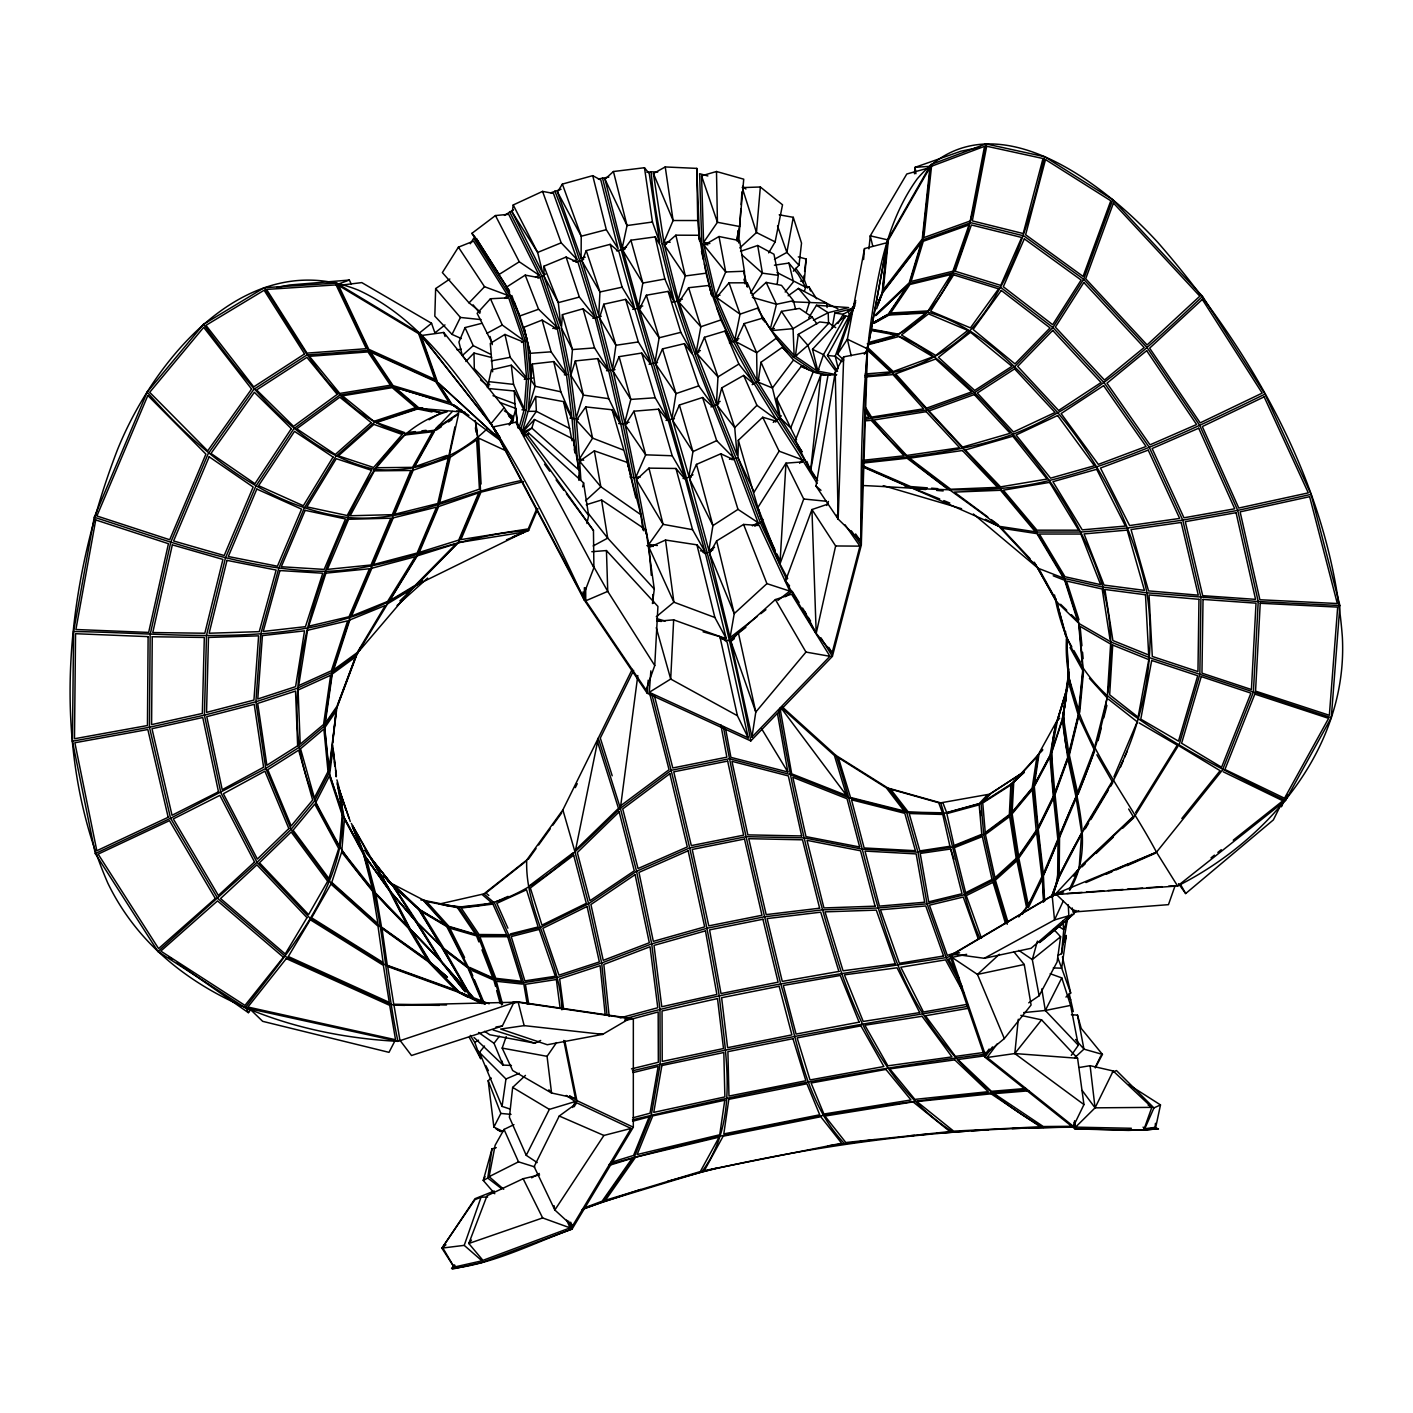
<?xml version="1.0" encoding="UTF-8"?>
<svg xmlns="http://www.w3.org/2000/svg" width="1413" height="1413" viewBox="0 0 1413 1413"><rect width="100%" height="100%" fill="white"/><g stroke="black" fill="none" stroke-linecap="round" stroke-linejoin="round"><path stroke-width="1.5" d="M454.509 1264.935L451.542 1268.521C493.296 1264.07 532.772 1243.44 572.124 1229.045L633.307 1127.221L633.342 1018.755L516.822 1001.693L512.566 1002.365M585.212 257.184L581.096 258.243L581.238 236.218L562.374 184.096L592.718 175.654L600.825 180.034L618.117 248.67L606.318 229.683L592.718 175.654M516.822 1001.693L397.971 1041.346L245.244 1007.787L157.956 951.514L95.272 853.576L72.434 741.207L73.582 631.54L94.265 517.246L147.164 392.143L203.454 324.354L264.178 287.74L336.506 283.059L419.449 333.062L491.724 424.871L499.796 437.306M738.328 440.291L761.342 519.578L737.975 457.565L738.328 440.291L762.72 417.241L777.698 421.639L802.107 459.72L799.634 463.34M578.941 478.883L579.136 470.193L573.342 439.178L534.503 419.52L521.662 432.996L531.818 428.086L534.503 419.52M449.829 279.015L435.646 288.588L434.815 316.159L452.036 334.404L461.362 338.572M1155.463 1128.228L1158.466 1129.005L1128.457 1130.418L1074.887 1128.846L984.879 1057.154L950.013 955.647L1053.568 894.712L1177.577 885.986L1285.547 800.465L1331.293 717.68L1339.913 605.541L1311.105 494.373L1264.988 394.121L1202.534 296.394L1112.808 199.692L1044.702 156.719L985.921 143.914L930.778 164.615L887.806 239.733L867.529 349.965L861.294 545.153L832.398 656.356L750.798 740.942L647.225 693.271L584.452 600.313L491.724 424.871M955.188 271.225L971.367 224.967L1021.705 237.472L1000.74 285.391L955.188 271.225L955.329 266.88M836.708 515.021L838.156 519.066L843.685 356.853L866.823 352.438L860.552 541.002L838.156 519.066L815.99 486.09L835.26 372.184L843.685 356.853M747.124 286.821L747.265 282.794L729.02 282.847L716.479 297.472L734.866 339.879L738.84 338.625M645.794 533.778L645.971 529.822L601.567 499.99L586.254 504.759M673.665 619.848L670.698 679.052L649.274 692.317L748.236 737.851L727.147 642.103L719.888 636.521L673.665 619.848L656.674 621.314M585.689 588.108L585.741 600.79L646.041 689.915L654.749 665.541L657.928 606.442L606.442 550.558L591.8 551.706M720.153 401.363L716.444 403.464L717.981 376.9L704.451 337.301L724.957 331.101L753.535 382.499L738.858 364.059L724.957 331.101M787.695 578.553L779.941 564.034L785.981 463.164L803.591 461.804L817.138 483.423M738.699 242.948L740.836 208.894M741.119 204.638L741.913 191.868M737.268 241.429L737.975 230.566M1107.509 693.041L1110.618 644.028L1080.115 626.383L1081.934 645.776M1069.676 890.314C1094.598 849.125 1076.741 799.811 1068.493 756.344C1060.651 728.26 1064.148 700.247 1068.97 672.076M532.295 364.006L528.321 409.399L535.068 386.261L532.295 364.006L553.702 361.569L566.542 375.434L571.859 417.347L560.802 391.79L553.702 361.569M520.726 429.676L526.201 410.176L528.55 378.437L525.159 340.303L509.687 295.352L473.744 238.196L470.317 243.725M562.409 314.657L572.459 349.541L570.428 372.997L561.403 328.099L562.409 314.657L583.004 308.776L595.315 318.737L608.314 369.394L594.555 347.916L583.004 308.776M647.225 693.271L648.196 680.183M649.274 692.317L650.863 670.857M798.31 256.883L806.134 259.003L804.403 280.074L807.388 288.022M863.59 259.55L864.509 248.582L887.223 242.647L882.224 292.562L877.862 304.837M1155.11 1127.362L1155.445 1123.317M742.178 187.611L760.335 186.993L756.467 232.527L739.811 247.929M736.597 240.281L739.547 226.504L743.733 179.186L716.497 171.503L701.555 175.848L703.586 242.4L709.856 243.548M1079.762 712.276L1083.506 671.864M1057.719 955.488L1061.534 953.704L1063.759 929.683L1062.682 921.17M1068.882 668.932L1068.263 675.273L1066.497 635.779M887.806 239.733L882.471 292.403L876.59 308.864M1068.829 673.224L1063.194 714.642L1064.625 706.253M868.942 248.882L870.267 235.83L906.793 173.993L929.878 167.635L922.247 239.027L883.266 289.895L888.371 240.033L929.878 167.635M1029.053 1090.801L994.116 1093.662L1043.306 1126.532L1073.421 1126.267L1083.948 1104.577L1014.799 1053.55L1018.296 1019.232M914.441 173.781L915.112 167.317L961.07 151.173L980.269 147.217M332.691 742.32L336.17 709.291M816.979 479.555L810.55 471.112L820.882 374.816L836.266 374.887M930.778 164.615L922.689 239.945L909.548 283.483L888.636 314.445L873.799 323.029M157.956 951.514L257.025 862.319L291.113 829.272L314.428 801.171L329.035 772.999L336.824 707.966L357.03 654.166L360.898 646.977M525.459 1075.399L512.654 1087.409L509.404 1117.294L526.237 1155.322L537.187 1162.599M1074.11 909.919L1073.65 914.158L1039.491 942.577L1067.928 919.457L1071.549 914.264M793.364 271.225L798.999 265.255L801.524 243.089L793.276 217.319L779.199 214.811M777.203 284.013L778.263 275.323L773.953 254.234L757.704 245.491L740.553 251.32M803.273 281.735L804.05 275.535M804.58 271.402L806.134 259.003M652.435 603.528L654.29 589.097L645.971 529.822M798.257 334.386L807.918 345.355L816.661 370.754L795.431 356.217L798.257 334.386L819.699 321.952L828.936 323.047L835.737 327.657M582.156 1209.616L602.786 1201.88L634.49 1156.593L651.358 1114.804L660.171 1063.989L659.977 1009.271L651.693 943.884L636.557 871.291L620.378 808.307L637.811 675.538M513.219 204.973L537.646 252.432L542.804 273.327L512.23 212.197L513.219 204.973L542.557 191.391L553.49 193.44L577.069 259.55L573.042 261.175M1053.568 929.171L1060.615 936.748L1057.101 961.97L1039.138 995.776L1028.735 1002.841M509.846 1108.975L502.057 1106.397L505.96 1078.984L479.484 1052.455L484.518 1046.044M760.989 362.258L772.434 387.974L779.393 416.411L758.092 382.111L760.989 362.258L782.413 347.245L785.275 350.495M494.78 1193.738L483.264 1180.456L487.732 1178.053L492.024 1148.84L496.263 1147.621M1067.627 686.294L1057.224 720.312L1038.255 754.648L1033.327 787.253L1042.723 876.413L1043.836 899.798M1039.085 753.677L1034.369 784.78L1049.983 755.372L1056.147 722.82M751.963 737.109L755.796 712.046L738.381 632.847L775.401 599.571L791.563 594.184L829.943 656.303L751.963 737.109L730.874 641.361L738.381 632.847M693.006 474.803L688.943 476.517L692.935 451.612L679.388 405.019L702.561 397.512L713.477 407.421L733.506 457.618L729.461 459.331M714.536 547.29L708.867 550.505L712.911 525.601L696.485 464.382L720.842 453.767L734.477 460.143L758.075 522.651L752.387 525.866M1065.331 702.049L1066.056 697.863M1062.311 718.687L1065.579 699.735M1064.572 707.189L1062.788 717.574L1050.76 754.436L1033.327 787.253L1010.86 814.312L983.731 834.5L952.274 847.094L917.991 852.198L862.319 849.16L804.191 837.874L746.117 836.673L689.703 847.924L636.557 871.291L588.585 903.719L540.455 927.44L508.963 935.459L477.718 935.353L447.744 926.557L419.29 909.636L388.169 881.323M1065.278 703.038L1066.003 698.887M1061.534 953.704L1067.504 919.121M757.386 616.368L730.079 637.616L734.23 613.631L716.638 540.914L743.591 524.435L759.311 525.512L789.814 591.111L777.874 600.419M512.142 422.646L515.816 408.481L500.043 402.528M642.774 305.985L638.605 306.745L642.844 283.059L630.922 240.21L655.19 236.889L660.33 245.544L674.107 300.351L664.852 279.032L655.19 236.889M832.151 327.887L834.8 313.068L853.505 308.334M700.389 350.565L696.291 351.855L700.813 326.739L688.626 287.722L709.079 285.426L720.895 319.939L731.086 340.957L716.744 307.751M793.276 217.319L786.882 252.397L774.465 259.268M820.882 374.816L795.289 440.591L810.55 471.112L828.089 375.01M864.314 354.257L867.582 348.887L887.223 242.647M864.509 248.582L847.376 339.208L837.538 354.151L843.72 360.032M1057.224 720.312C1038.908 778.015 1072.697 839.287 1052.491 896.566M1051.519 751.734L1057.683 719.182L1067.504 687.018M503.717 1189.287L489.128 1176.658L495.133 1145.236L504.035 1129.429L513.943 1124.624M985.921 143.914C972.003 217.09 958.897 329.953 867.264 343.748M768.672 252.874L775.136 241.87L782.519 204.797L760.335 186.993M734.866 339.879L740.041 314.163L729.02 282.847M607.007 1014.746L601.673 963.012L588.585 903.719L575.091 852.304L598.282 738.151L632.229 669.303M586.96 523.516L588.638 515.409L583.569 482.875L528.78 433.12L523.587 436.334M449.104 454.65L454.951 426.797M487.397 387.604L491.388 369.835L511.294 365.208L526.484 379.443L524.258 409.099L513.555 384.389L511.294 365.208M512.548 422.293L513.431 418.16L508.026 414.557M626.418 247.257L622.25 247.84L627.036 225.55L613.436 171.521L644.469 167.723L649.274 173.693L659.747 242.577L652.453 222.018L644.469 167.723M1160.497 1104.913L1155.728 1127.274L1144.777 1128.74L1153.944 1107.916L1160.497 1104.913L1128.952 1084.795M845.027 524.771L859.952 546.142L832.151 652.824L816.202 633.36L835.631 545.966L811.945 509.545L828.071 504.07M1064.854 941.853L1066.303 935.441L1061.693 968.17L1070.683 993.039L1065.95 997.066M582.633 486.849L583.569 482.875M721.707 387.886L734.725 427.644L737.127 455.251L717.292 405.549L721.707 387.886L743.644 375.416L754.701 384.601L776.355 419.537L773.229 422.399M1098.113 740.624L1101.222 728.207M1103.8 717.857L1106.909 705.423M1095.234 744.863L1107.174 697.898L1089.423 678.381M629.068 422.31L624.758 422.664L630.816 399.42L619.106 356.659L641.696 353.038L651.587 365.013L667.854 419.078L655.173 397.777L641.696 353.038M1044.702 156.719C1030.501 218.291 1013.492 281.629 970.537 330.024C942.012 356.977 904.797 375.558 864.986 375.399M492.024 1148.84L483.264 1180.456L485.03 1176.64M1037.425 941.129L1032.302 959.568L1039.138 995.776M535.704 396.452L528.038 411.324L522.386 431.566L536.375 411.342L535.704 396.452L563.557 401.645L572.106 419.202L574.861 452.937L574.437 449.104M518.96 428.245L523.993 410.335L514.314 390.995L488.81 388.54M804.474 291.043L805.622 287.157L798.257 274.44L788.896 263.065L774.43 265.202M682.391 299.22L678.187 299.75L685.287 275.959L675.873 235.176L699.099 235.282L706.058 273.186L711.781 295.547L704.433 263.966M1058.355 717.804L1067.61 687.495M1052.491 895.63L1057.613 879.08L1058.019 841.053L1043.412 875.636L1044.613 901.282M1052.332 897.343L1057.542 880.705L1051.678 896.937M575.338 360.933L583.339 395.092L576.204 417.877L570.799 375.275L575.338 360.933L597.681 358.584L608.844 371.513L620.395 422.628L608.738 398.696L597.681 358.584M603.775 304.219L615.909 345.284L612.553 368.828L599.465 317.837L603.775 304.219L625.606 299.362L635.144 310.012L650.916 362.788L638.34 341.946L625.606 299.362M806.417 311.973L809.667 301.711L798.451 288.411L788.154 295.776M836.708 374.692L817.862 371.142L823.479 354.645L845.557 315.876L849.513 316.865M855.66 300.492L852.357 310.118L827.47 355.493L837.538 371.354M1067.875 917.849L1063.759 929.683L1058.461 926.274M563.787 1040.41L575.409 1098.219L551.547 1092.991L512.689 1070.542L502.18 1048.11L506.225 1036.541M837.538 354.151L855.589 302.4M464.223 1245.365L481.974 1260.82L454.032 1267.108L441.88 1248.121L464.223 1245.365L481.056 1197.217L487.662 1196.97M1144.265 1128.545L1151.825 1107.368L1113.197 1070.983L1090.112 1065.685L1079.461 1067.469M878.356 303.053L880.582 296.854M1051.714 897.396L1059.061 877.12L1081.546 834.129L1079.108 868.589L1075.258 873.782M1051.661 896.16C1066.197 854.635 1091.648 817.986 1113.585 780.135C1143.735 722.591 1156.611 657.328 1146.95 592.824C1133.279 526.237 1101.363 465.213 1058.125 413.073C1021.21 372.431 983.024 328.028 928.323 312.255L888.636 314.445L874.046 322.57M855.483 300.757L835.224 356.235L838.262 368.669M779.941 564.034L803.732 499.001L785.981 463.164L757.863 507.497L762.208 522.315L779.941 564.034L757.863 507.497M1112.808 199.692L1083.647 279.244L1052.879 327.48L1014.887 366.462L974.422 392.62L926.239 410.053L864.756 419.361M785.469 580.99L811.945 509.545L816.202 633.36L785.469 580.99L789.584 585.847M337.707 704.981L356.253 655.42L360.174 648.125M1283.216 801.666L1281.273 806.805L1287.155 794.971M583.021 596.304L593.902 567.743L593.46 530.493L516.01 422.169L493.19 426.903L583.021 596.304L583.021 591.941M1078.101 794.353L1094.686 750.974M586.236 250.631L599.96 291.961L598.759 315.364L582.05 261.14L586.236 250.631L610.186 244.343L618.894 251.602L634.455 307.575L622.109 287.192L610.186 244.343M824.998 375.134L813.182 371.937L790.697 427.962L796.579 439.761M878.074 302.7L880.493 296.765M624.758 422.664L613.101 371.124L619.106 356.659M879.186 300.28L882.471 292.403L922.689 239.945L970.766 222.689L1023.807 235.865L1083.647 279.244L1147.109 347.651L1199.725 425.454L1237.735 510.393L1258.224 601.532L1253.384 692.14L1222.51 769.979L1156.488 852.198L1116.111 869.913M826.746 505.465L828.424 501.456M878.021 304.148L882.931 292.403L921.329 242.488L909.23 282.794L875.371 314.94M1120.509 767.082L1123.052 761.059M1124.748 757.05L1127.274 751.027M481.815 323.312L465.036 327.586L458.925 342.052L462.334 355.546L466.202 360.28M536.728 508.839L528.25 528.886L460.903 539.607L480.968 492.166L523.499 481.621M506.508 539.837L528.621 530.529L537.911 508.574M1113.921 776.885L1137.218 721.796L1108.463 699.223M670.186 242.224L663.863 242.259L673.1 220.516L665.24 166.946L696.768 168.394L699.576 239.91M715.685 295.317L725.699 271.967L719.005 236.519L703.974 245.261L715.685 295.317L719.994 295.211M688.943 476.517L672.694 420.526L679.388 405.019M572.689 1107.492L575.25 1101.557L566.242 1095.428M574.279 1106.662L576.893 1100.603L564.847 1040.886M640.142 477.117L635.885 477.099L645.67 454.827L633.942 411.201L658.635 409.169L668.543 421.357L684.81 477.347L672.199 455.763L658.635 409.169M662.503 348.887L675.979 393.626L672.023 418.248L655.756 364.183L662.503 348.887L684.422 343.642L693.112 355.158L712.594 405.142L698.746 385.873L684.422 343.642M716.444 403.464L697.104 353.921L704.451 337.301M744.139 323.595L756.662 352.72L757.032 380.415L735.855 341.681L744.139 323.595L763.232 317.96L776.232 338.166L786.882 351.89M1063.23 901.07L1054.504 919.934L984.296 958.297L953.316 954.093L1052.208 895.86L1057.984 894.27M708.867 550.505L689.65 479.06L696.485 464.382M1069.358 889.395L1078.596 869.56L1074.728 874.806M509.81 424.554L513.431 418.16M509.192 425.013L511.948 419.131L504.158 407.633L443.735 332.461L421.074 335.552L437.218 381.298M1022.429 914.158C1046.468 877.932 1058.16 834.677 1076.9 795.554C1105.955 730.521 1121.374 657.292 1102.899 587.084C1080.009 511.1 1029.017 448.522 974.422 392.62C945.209 365.331 913.858 332.885 871.503 330.218M1028.54 907.376L1042.352 878.904L1043.518 902.253M1095.481 1066.868L1100.851 1055.847M502.339 1025.997L513.979 1002.259L393.98 1005.191L399.932 1040.233L411.501 1055.511L502.339 1025.997L495.981 1026.968M633.66 670.327L600.313 738.045L612.2 775.79M1074.604 1120.756L1075.576 1127.132L1095.057 1107.845L1113.197 1070.983M452.036 334.404L460.408 317.448L435.646 288.588M482.133 894.517L492.201 903.172L460.196 907.005L439.249 904.073L483.9 893.881L526.713 860.058L562.869 809.896L598.282 738.151L620.378 808.307C572.936 853.54 518.5 916.348 445.819 905.486M575.303 787.642L577.246 783.685M559.248 1116.023L534.132 1166.608L554.85 1210.005L572.424 1226.131L631.046 1128.439L577.105 1102.988L559.248 1116.023L603.899 1135.451L631.046 1128.439M1281.909 802.69L1273.36 819.911L1185.666 893.564L1178.53 883.673M526.237 1155.322L549.357 1109.382L575.25 1101.557M1023.701 1012.591L1045.32 1010.489L1061.799 977.92L1050.195 973.716M646.395 295.229L659.129 337.795L655.084 361.958L639.312 309.182L646.395 295.229L668.137 291.378L674.831 302.806L692.299 352.932L680.801 332.338L668.137 291.378M502.975 1131.495L493.879 1127.079L500.856 1113.444L488.174 1080.698L491.3 1078.084M394.598 1041.522L388.999 1052.349L262.659 1021.334L249.359 1008.458M781.477 311.355L793.064 328.664L794.106 355.299L771.516 330.607L781.477 311.355L799.493 308.423L812.263 317.13L816.82 323.842M1095.287 1067.928L1102.44 1054.398L1081.21 1028.399L1077.483 1015.099L1071.407 1014.764M361.71 646.077L358.761 651.534L412.207 588.85L386.897 604.216M602.786 1201.88L701.731 1171.907C740.006 1121.074 725.381 1054.381 719.288 996.041C702.367 894.199 677.463 793.929 651.764 694.013M730.079 637.616L709.591 553.525L716.638 540.914M434.48 431.336L414.574 466.785L447.073 455.375M837.98 323.471L843.225 314.269L854.053 308.193M750.55 293.162L762.419 273.168L757.704 245.491M1085.272 828.795L1088.575 823.267M1090.783 819.593L1108.375 790.114M1110.583 786.423L1112.773 782.731M1075.894 910.396L1073.65 914.158L1072.22 907.958M1083.665 828.689L1112.155 781.389L1096.859 754.772M865.427 353.462L867.529 349.965M762.72 417.241L779.111 451.171L754.1 492.13L737.975 457.565M528.78 433.12L527.632 434.992L588.638 515.409M1135.628 812.457L1177.259 745.181L1139.125 722.908M581.096 258.243L557.464 191.991L562.374 184.096M808.678 317.801L816.484 305.261L848.63 307.575L828.195 312.715L813.429 320.256M504.635 298.408L507.603 295.299L473.585 241.128L458.413 247.169L442.375 272.585L469.045 302.859L480.402 311.937M635.885 477.099L625.235 425.03L633.942 411.201M583.693 460.214L579.524 458.819L592.612 438.136L585.759 406.909L612.094 409.77L620.925 424.783L631.487 476.34L612.094 409.77M250.666 1008.97L248.317 1012.662L177.19 962.854M603.899 1135.451L554.85 1210.005L554.073 1205.678M454.986 1265.447L452.584 1269.033L481.656 1262.568L572.124 1229.045L568.574 1221.079M696.291 351.855L678.929 302.082L688.626 287.722M762.879 519.401L760.459 522.951L754.772 526.166M801.701 462.51L804.121 458.96L755.92 382.587L733.488 341.504L714.095 296.642L701.766 243.707L699.629 173.711L707.878 175.954M441.88 1248.121L474.998 1199.619L481.056 1197.217M336.824 707.966L324.389 726.07L299.309 747.23L265.785 768.442L170.549 818.268L95.272 853.576M703.586 242.4L717.433 222.3L716.497 171.503M548.88 1089.812L551.547 1092.991L547.061 1056.323L556.563 1042.564M1071.301 1055.334L1078.331 1045.249L1070.612 1005.402L1061.799 977.92M579.524 458.819L576.398 420.173L585.759 406.909M657.381 545.506L648.761 544.464L663.103 524.347L648.956 468.127L675.962 468.48L685.552 479.872L704.787 551.317L700.477 550.787M528.338 859.298L536.039 848.559M538.618 844.992L550.187 828.901M552.748 825.316L561.756 812.793M1073.809 876.184L1080.203 867.511L1135.063 815.566L1179.343 744.033L1199.849 674.372L1200.944 597.505L1182.769 520.125L1149.317 447.444L1104.189 382.799L1052.879 327.48L1001.093 287.704L953.28 272.815L909.548 283.483L875.636 315.629M966.669 954.323L951.92 957.36L985.197 1054.345L989.153 1049.029M984.879 1057.154L992.509 1046.892M1073.368 1126.302L987.104 1057.489L997.225 1043.871M638.605 306.745L623.027 250.772L630.922 240.21M782.413 347.245L793.523 360.032L772.434 387.974L758.092 382.111M511.435 1065.473L503.046 1065.066L494.02 1043.306L499.337 1036.294M795.289 440.591L802.054 451.895L780.435 418.142L776.585 398.607L801.33 366.267L813.182 371.937M250.984 1009.235L248.317 1012.662L245.809 1007.222M471.483 1240.084L468.798 1243.493L482.928 1260.343L570.128 1227.879L566.631 1220.108M245.244 1007.787C294.293 943.76 362.894 867.246 336.93 779.888M985.197 1054.345L1004.325 1038.59L1031.084 1005.014L1024.248 964.496L1013.951 951.903M987.104 1057.489L1014.799 1053.55L1041.575 1019.85L1077.589 1058.266L1083.948 1104.577M1018.808 916.966L1026.545 907.323L1016.954 860.782L995.423 880.175L1007.911 921.947M1181.833 818.498L1220.125 770.703L1179.749 746.347M781.301 415.846L775.454 422.045M499.601 437.376L490.823 423.971L504.158 407.633M785.186 292.014L793.47 281.841L788.896 263.065M829.943 656.303L805.975 652.082L755.796 712.046L730.874 641.361L734.354 638.676M1056.818 721.442L1059.644 718.228M1038.255 754.648L1012.485 783.102L981.028 803.326L944.661 813.323L906.687 812.369L848.86 797.744L790.132 774.465L729.32 758.763L671.21 770.332L620.378 808.307M490.452 298.744L502.251 325.025L523.163 340.074L508.68 297.79L490.452 298.744L477.135 313.368L492.077 342.935M817.862 371.142L812.51 349.294L837.097 322.8L845.557 315.876M987.351 794.83L979.227 803.573L946.657 812.599L942.877 802.69M1054.646 894.941L1080.203 867.511M1023.754 771.94L989.612 794.159L981.028 803.326L983.731 834.5L993.922 879.946L1007.239 924.261M982.953 801.983L991.131 793.258L1023.489 772.205M828.936 323.047L807.918 345.355L795.431 356.217M506.808 298.408L509.687 295.352M452.443 411.413L434.462 430.259L412.914 468.763L349.647 618.364L332.055 672.447L324.389 726.07L329.035 772.999L343.377 816.361L364.89 856.048L390.359 891.532L417.012 922.548L443.187 948.459L468.639 967.852L494.709 979.456L523.569 982.653L557.64 977.443L601.673 963.012L651.693 943.884L707.118 928.235L764.504 916.79L822.242 909.884L877.756 907.994L927.069 903.808L964.302 894.818L993.922 879.946L1017.696 858.398L1037.336 830.014L1054.186 795.519L1068.493 756.344L1078.878 713.706L1083.17 668.897L1079.02 623.522L1064.607 578.553L1036.718 532.03L1000.333 488.686L893.051 373.067L866.204 347.845M439.037 425.313L436.122 428.369L458.642 413.144M469.045 302.859L484.535 286.715L507.603 295.299M465.866 361.498L473.991 353.056L491.636 357.524M819.045 369.535L816.096 372.59L793.241 356.924L776.214 338.255L756.662 352.72L735.855 341.681M416.994 584.788L458.342 542.645L524.506 531.977L416.994 584.788L422.222 580.937M1039.668 752.44L1042.67 749.402M1037.407 755.637L1042.635 750.215M743.644 375.416L756.926 405.337L734.725 427.644L717.292 405.549M407.068 593.354L421.851 580.867M408.428 592.665L458.978 541.603L480.544 490.629L477.612 437.641L475.263 420.562M399.861 600.949L412.207 588.85M576.151 849.354L618.47 808.36L597.681 742.267M1081.969 866.893L1085.113 863.908M1096.117 853.47L1113.409 837.061M1122.84 828.106L1133.827 817.668M876.131 315.187L907.676 285.373L888.371 314.039L873.64 322.57L886.304 315.452L874.859 322.058M1081.881 864.986L1133.208 816.52L1128.669 809.013M203.454 324.354C248.105 383.718 297.225 451.718 374.003 469.169C415.634 473.867 457.547 457.794 487.255 428.651M1074.657 1057.754L1083.948 1049.135L1077.483 1015.099M1202.534 296.394C1145.784 350.159 1086.933 405.195 1013.05 434.25C964.832 451.577 913.769 456.487 863.166 461.857M648.761 544.464L636.38 479.714L648.956 468.127M752.016 295.388L766.146 282.388L781.53 285.373L793.417 300.686L795.59 309.182M999.397 954.252L977.46 974.422L1004.325 1038.59M585.583 500.75L600.843 486.779L594.361 450.853L579.595 461.186L580.92 480.243M789.814 591.111L766.923 583.64L734.23 613.631L709.591 553.525M462.334 355.546L473.214 345.637L490.081 353.992M1014.163 781.301L1023.613 772.699M622.25 247.84L604.976 179.204L613.436 171.521M1011.143 783.879L1023.719 772.469M1024.372 772.31L1012.485 783.102L1010.86 814.312L1017.696 858.398L1027.728 907.588M397.053 605.506L427.627 578.076M678.187 299.75L664.463 245.191L675.873 235.176M1068.263 904.797L1068.829 915.765L1031.101 948.282L984.296 958.297M656.286 616.739L673.895 602.185L665.523 540.031L696.927 544.835L705.652 554.302L726.176 638.411L703.056 631.823M1060.615 936.748L1032.302 959.568L1018.808 950.401M431.548 323.277L361.781 282.6L338.59 285.461L418.619 333.645L431.548 323.277L435.045 333.256M1211.012 857.868L1214.438 855.148M1217.865 852.428L1221.274 849.708M1233.249 840.187L1282.845 800.782L1223.216 771.781M434.745 333.026L444.971 324.919M524.947 862.054L485.948 892.981L488.827 895.489M760.795 613.701L765.917 609.727M745.887 627.354L728.719 640.707L720.294 638.305M785.363 596.657L792.216 591.305L799.104 602.468M523.711 434.321L531.818 428.086L579.136 470.193M445.943 1244.818L442.516 1247.432L475.015 1198.683L494.25 1191M539.112 275.182L519.278 261.794L499.178 274.405L476.252 238.373L509.387 291.043L471.907 233.357L495.451 215.553L508.68 214.299L539.112 275.182L535.545 277.39M529.698 885.527L573.219 852.746M621.455 805.145L669.038 769.714L649.538 693.006M504.441 215.394L513.502 209.795M421.445 581.538C321.193 654.06 189.395 633.024 73.582 631.54M849.672 317.201L848.295 310.772L854.971 306.02M759.47 380.15L752.193 384.672M436.228 430.17L441.457 426.655M448.451 421.957L451.948 419.608M758.075 522.651L737.992 509.387L712.911 525.601L689.65 479.06M511.842 295.511L526.59 338.29L519.807 315.964L506.525 287.122L525.212 275.129L540.243 277.884L556.828 326.968L552.801 328.487M537.823 277.955L545.577 274.016M738.858 364.059L717.981 376.9L697.104 353.921M504.953 334.439L510.217 357.33L526.59 377.836L523.464 342.07L504.953 334.439L490.293 343.412L492.642 371.796M812.263 317.13L793.064 328.664L771.516 330.607M469.293 1037.389L480.685 1058.602L474.768 1042.423L478.53 1040.18M848.295 310.772L853.805 307.539M512.107 1003.248L518.2 1002.276L629.509 1018.614L602.697 1034.351L547.29 1044.737L500.644 1029.053L524.152 1025.626L602.697 1034.351L598.458 1034.051M521.415 342.476L525.159 340.303M447.144 411.784C397.424 425.543 368.934 473.726 347.969 517.494C314.922 589.15 288.835 667.325 299.309 747.23C311.619 819.593 357.807 879.08 409.487 928.641C431.053 950.278 451.771 972.709 471.659 995.9M429.04 419.785L440.079 413.373M531.659 1177.824L539.271 1173.426M793.241 356.924L796.932 354.84M718.758 403.517L710.969 406.909M713.035 549.745L707.33 552.96L703.02 552.43M663.863 242.259L653.424 173.516L665.24 166.946M874.541 323.065L888.971 315.046L925.798 313.05L898.739 334.21L871.75 329.211M486.867 333.38L502.251 325.025M593.16 545.948L607.714 538.123L601.567 499.99M489.128 1176.658L518.5 1161.839L534.785 1166.944M995.141 886.022L993.074 882.26L966.28 895.63L981.47 938.232M1264.988 394.121C1195.575 427.962 1125.296 461.768 1049.947 480.332C988.535 496.069 925.497 488.244 863.166 485.542M539.554 1174.91L523.146 1178.707L487.008 1195.787L468.798 1243.493L542.645 1217.935L570.128 1227.879M484.535 1031.331L489.781 1034.758L534.891 1043.2L540.684 1040.463M733.506 457.618L716.691 440.644L692.935 451.612L672.694 420.526M550.911 192.769L561.067 189.271M651.287 575.303L649.062 547.502L665.523 540.031M496.016 901.759L508.079 896.372M1085.996 882.542L1128.157 864.05M1106.008 874.347L1112.066 871.697M1127.132 865.657L1154.916 853.452M585.741 600.79L607.749 591.376L606.442 550.558M505.96 1078.984L519.383 1073.244M691.381 476.835L683.062 478.53M731.881 459.684L735.926 457.953C698.199 365.72 659.659 272.179 651.11 171.803L646.889 172.315M512.354 537.081L524.506 531.977M543.934 266.209L558.312 302.629L560.749 325.644L543.97 276.118L543.934 266.209L566.101 257.06L578.023 262.412L594.661 316.388L579.348 297.083L566.101 257.06M851.315 530.846L861.294 545.153C860.517 474.697 861.294 404.065 869.278 333.998C876.643 280.481 884.838 223.731 917.231 178.85C989.418 94.141 1103.235 182.701 1158.059 242.665C1253.826 352.773 1331.293 489.092 1342.35 636.998C1348.179 745.746 1270.393 839.145 1177.577 885.986L1156.488 852.198L1053.568 894.712L1063.636 891.956M577.069 259.55L561.191 242.824L537.646 252.432L512.23 212.197M575.586 261.97L583.693 259.303M527.173 340.657L530.44 377.024L530.264 353.303L523.94 327.286L542.097 320.097L557.393 329.176L566.26 373.491L551.123 351.819L542.097 320.097M555.15 329.017L559.142 327.516L541.585 275.623L509.563 211.579M583.852 1208.044L602.115 1201.191L632.176 1158.289L609.233 1165.372M1112.42 1072.096L1116.5 1070.577L1153.944 1107.916L1148.151 1105.107M336.082 284.896L366.303 348.693L306.992 353.126L266.562 289.418L336.082 284.896L349.347 280.057L351.166 283.907M584.117 1208.451L640.637 1189.481M556.828 326.968L538.583 309.253L519.807 315.964L514.226 301.64M762.949 319.886L758.392 307.84L740.041 314.163L716.479 297.472M698.746 385.873L675.979 393.626L655.756 364.183M720.895 319.939L700.813 326.739L678.929 302.082M674.407 418.707L666.018 420.385M694.719 353.568L698.799 352.296M729.408 342.776L737.674 340.197M610.858 1162.422L633.554 1155.445L649.168 1116.853L632.565 1121.268M609.215 1164.383C745.305 1126.073 885.35 1100.427 1026.403 1089.918M957.678 952.203L947.275 955.329L929.436 905.185L963.242 897.043L978.397 939.292M952.344 955.771L946.233 957.59C839.039 973.84 731.316 989.171 626.648 1018.296M952.609 957.89L948.618 959.074L959.109 978.308M1068.829 915.765L1054.504 919.934L1052.208 895.86M800.535 281.169L804.403 280.074L795.749 268.293M667.484 1181.409L717.61 1167.845M1059.98 893.175L1056.129 894.217L1074.675 911.933L1078.737 910.802M598.335 178.992L608.826 177.067M592.877 318.296L601.284 316.212M620.113 1017.925L657.787 1007.734L650.033 946.745L603.828 964.425L609.197 1016.424M630.728 1019.374L658.175 1011.955L658.334 1062.276L631.47 1068.882M867.635 344.913L898.968 336.506L933.039 356.783L893.246 371.548L867.087 346.927M869.225 342.299L896.266 335.093L871.627 330.536M633.024 1117.754L650.015 1113.232L658.158 1066.409L633.042 1072.608M632.441 1119.838C748.095 1091.949 865.198 1069.376 983.289 1054.487M579.348 297.083L558.312 302.629L543.97 276.118M606.318 229.683L581.238 236.218L557.464 191.991M616.474 250.808L624.952 249.13M680.801 332.338L659.129 337.795L639.312 309.182M510.446 933.887L538.141 926.963L526.519 889.784L496.846 903.331L507.885 928.147M521.097 480.579C463.075 492.06 408.675 523.022 347.969 517.494C266.033 507.426 199.639 452.266 147.164 392.143M632.423 1070.824C743.273 1044.242 855.66 1024.796 968.099 1006.339M657.504 362.576L649.097 364.254M524.311 379.373L532.754 378.013M632.706 309.359L641.06 307.681M1311.105 494.373L1237.735 510.393L1182.769 520.125L1128.404 527.879L1081.404 532.012L1036.718 532.03L998.85 526.272L862.319 466.219M622.109 287.192L599.96 291.961L582.05 261.14M793.417 300.686L776.444 304.272L752.44 297.419M1024.248 964.496L977.46 974.422L951.92 957.36M953.316 954.093L959.621 952.786M950.013 955.647L956.389 954.323M1041.77 988.923L1045.32 1010.489L1070.612 1005.402M701.731 1171.907C823.691 1143.223 948.494 1127.556 1073.827 1127.238M625.182 1019.462L629.509 1018.614M624.829 1020.398L633.342 1018.755M276.966 287.404L289.453 285.002L349.347 280.057M491.194 360.916L510.217 357.33M664.852 279.032L642.844 283.059L623.027 250.772M72.434 741.207L149.46 727.253L204.426 715.137L255.877 701.766L297.03 688.343L332.055 672.447L357.03 654.166L417.471 554.55L438.401 505.042L458.571 414.044L434.462 430.259L404.666 433.756C334.757 415.846 301.004 342.705 264.178 287.74M672.341 302.046L680.695 300.792M774.412 328.54L770.244 329.282L776.444 304.272L766.146 282.388M782.237 706.889L836.001 755.46L887.947 788.065L940.687 802.849L989.612 794.159M967.481 1004.29L923.448 1011.991L900.823 967.234L945.562 959.869L964.355 994.346M968.082 1008.334L925.444 1015.77L955.4 1056.394L985.055 1052.296M445.625 411.837L441.439 412.508L420.597 408.251M615.008 369.641L606.53 370.718M528.621 530.529C458.607 534.096 395.34 569.686 325.202 571.347C245.138 570.728 169.472 541.303 94.265 517.246M638.34 341.946L615.909 345.284L599.465 317.837M950.684 849.001L920.216 853.434L928.712 901.847L962.006 893.74L950.684 849.001L953.881 859.316M827.647 1145.925L874.647 1139.637M1073.845 1122.328L1074.887 1128.846L1146.155 1130.135L1157.565 1128.545L1151.224 1128.263M652.453 222.018L627.036 225.55L604.976 179.204M985.868 1055.688L957.873 1059.538L991.414 1091.313L1025.873 1088.469M706.058 273.186L685.287 275.959L664.463 245.191M457 349.788L461.292 349.258M409.081 432.343L415.457 431.583M421.851 430.824L426.108 430.329M863.06 460.302L904.055 455.798L871.15 420.35L864.827 420.88M862.124 463.181L907.075 458.271L948.176 489.463M991.096 1093.821L916.878 1101.557L953.669 1131.142L1040.286 1126.726L991.096 1093.821L995.353 1094.863M564.335 374.816L568.556 374.392L574.173 418.849L578.058 467.756M910.414 1135.716L914.511 1135.345M920.675 1134.798L930.955 1133.88M864.615 417.612L868.995 417.241L865.604 411.713M865.039 376.953L892.981 374.604L923.713 408.816L871.521 417.1L865.886 407.88M627.195 423.635L618.647 423.547M865.233 373.986L890.702 371.902L867.653 350.283M1074.675 911.933L1168.463 904.656L1175.086 885.757L1168.604 886.216M937.119 1133.314L967.269 1131.107M594.555 347.916L572.459 349.541L561.403 328.099M551.123 351.819L530.264 353.303L523.94 327.286M1056.129 894.217L1062.629 893.758M1066.956 893.458L1082.093 892.38M1086.42 892.062L1103.712 890.826M1108.039 890.526L1123.176 889.448M1127.503 889.148L1142.64 888.071M1146.967 887.753L1162.104 886.675M655.173 397.777L630.816 399.42L613.101 371.124M929.489 166.363L915.112 167.317L915.907 173.711M971.438 1130.859L988.164 1129.817M745.234 283.96L744.386 271.225L725.699 271.967L703.974 245.261M1012.15 1128.616L1020.416 1128.316M1028.682 1127.998L1073.686 1126.885M804.88 287.033L809.013 286.91L816.573 298.744M714.095 296.642L718.352 296.536M1082.164 1090.465L1095.057 1107.845L1151.825 1107.368M792.481 301.834L826.499 303.177L827.1 307.539M662.079 243.919L666.494 243.901M699.453 239.927L697.722 220.534L673.1 220.516L653.424 173.516M528.038 411.324L536.375 411.342L569.616 428.439L572 440.75M638.252 478.336L629.951 476.958M835.631 545.966L859.952 546.142M446.526 1004.979L393.75 1004.254L387.692 966.492L456.664 991.608L482.186 1003.672M439.355 1005.367L391.737 1004.696L285.868 956.76L217.849 898.58L170.549 818.268L149.46 727.253L150.149 634.614L170.761 542.239L208.188 453.732L253.881 389.299L306.868 354.981L368.387 350.371L436.546 381.316L501.668 441.174M393.98 1005.191L404.86 1005.35M1075.576 1127.132L1131.389 1128.281M1053.268 967.94L1061.693 968.17L1057.878 958.014M672.199 455.763L645.67 454.827L625.235 425.03M651.11 171.803L657.734 172.05M1339.913 605.541L1258.224 601.532L1146.95 592.824L1102.899 587.084L1064.607 578.553L1038.06 568.22L973.345 513.961M1014.799 1053.55L1077.589 1058.266M927.352 487.856L910.696 486.567L861.753 465.336M931.52 488.174L937.755 488.651M914.847 488.686L925.727 489.552M936.625 490.417L943.16 490.947M521.927 409.788L526.201 410.176M422.84 408.021L418.619 407.651L395.145 387.515L433.049 398.713M456.646 410.989L460.868 411.342M465.195 412.313L418.107 408.216L373.844 422.77L335.711 456.558L304.219 508.15L278.714 568.45L260.84 633.642L255.877 701.766L265.785 768.442L291.113 829.272L329.9 881.659L379.956 926.451L429.517 961.882L447.444 977.407M500.856 1113.444L511.029 1114.362M827.47 355.493L835.224 356.235L842.042 361.64M803.732 499.001L826.358 501.262M460.408 317.448L481.091 319.621M578.412 419.29L570.004 418.089M522.492 984.084L496.387 981.276L502.516 1004.131M488.668 381.634L513.555 384.389M646.871 545.612L653.354 546.407M778.263 275.323L762.419 273.168L741.825 254.799M905.009 486.673L911.456 487.556L939.733 498.966M834.8 313.068L843.225 314.269L844.815 318.084M608.738 398.696L583.339 395.092L570.799 375.275M420.897 899.975L425.26 900.646M704.787 551.317L692.564 529.681L663.103 524.347L636.38 479.714M701.766 243.707L707.931 244.838M502.18 1048.11L547.061 1056.323M818.145 372.979L830.402 375.275M739.547 226.504L717.433 222.3L701.555 175.848M719.005 236.519L739.653 240.669L744.386 271.225M440.715 412.808L418.107 408.216L392.69 386.473L368.387 350.371L336.506 283.059M432.06 411.942L417.524 408.993L376.476 422.54L404.789 432.661M382.835 875.883L391.631 883.531L424.094 900.364L458.801 907.393L477.718 935.353L494.709 979.456L501.58 1004.926M560.802 391.79L535.068 386.261L530.529 379.179M1020.822 1015.382L1041.575 1019.85M888.371 240.033L870.267 235.83L872.775 246.215M777.521 713.865L787.836 771.993L730.927 757.368L725.699 729.32M656.798 618.664L665.205 621.049M656.974 620.325L661.196 621.526M1102.44 1054.398L1083.948 1049.135L1075.54 1039.473M883.284 485.666L961.564 508.698M454.562 405.69L392.69 386.473L339.738 395.11L293.886 428.669L255.718 486.408L225.462 557.958L206.475 635.373L204.426 715.137L220.87 792.834L257.025 862.319L309.359 917.532L385.431 965.079L458.324 991.537L485.295 1004.237M493.031 1029.936L534.891 1043.2M1331.293 717.68L1150.412 657.981L1111.554 642.279L1079.02 623.522L1056.2 601.302L1035.782 564.758M577.458 459.331L581.502 460.691M594.361 450.853L627.354 462.457L635.832 497.959M779.111 451.171L802.107 459.72M492.996 395.693L514.897 403.8L518.147 428.21M726.176 638.411L714.872 617.499L673.895 602.185L649.062 547.502M623.098 449.935L592.612 438.136L576.398 420.173M468.039 997.313L460.797 992.774L489.163 1003.778M1053.215 575.798L1064.678 580.301L1077.501 620.607L1071.372 614.673M781.248 707.471L834.429 755.549L846.546 795.466L791.704 773.829L780.011 708.125M943.778 500.591L949.836 503.046M805.622 287.157L777.079 272.585M865.021 467.88L908.4 486.867M472.242 970.625L493.861 980.145L495.574 986.451M469.522 967.357L492.784 977.814L481.974 949.889M477.612 437.641L507.408 451.454M460.797 992.774L484.482 1003.848M501.562 1131.424L496.104 1128.863L500.626 1131.601M633.307 1127.221L576.893 1100.603L569.633 1095.676M867.582 348.887L847.376 339.208L851.191 355.811M1285.547 800.465C1223.729 770.986 1161.857 739.229 1108.198 696.344C1078.19 670.151 1061.499 633.589 1054.522 594.961M824.397 302.17L837.891 308.758M812.51 349.294L823.479 354.645L836.249 371.672M775.136 241.87L756.467 232.527L742.832 189.642M826.499 303.177L798.451 288.411M985.391 519.242L998.85 526.272L1038.06 568.22M456.947 406.803L453.131 404.772L462.122 410.6M748.236 737.851L737.409 715.72L670.698 679.052L656.268 627.672M801.33 366.267L804.933 368.298M512.654 1087.409L549.357 1109.382M465.054 995.653L459.455 992.173L431.724 963.737L446.455 976.542M463.923 995.035L458.324 991.537L429.517 961.882L409.487 928.641L390.359 891.532L351.325 823.408M816.484 305.261L828.195 312.715L828.548 323.489M504.353 410.847L513.237 416.552M419.449 333.062L436.546 381.316L450.924 403.747L468.922 415.44M793.523 360.032L807.123 368.952M1043.395 1127.503C978.238 1091.578 926.38 1034.457 898.103 965.521C870.567 897.591 858.927 824.874 836.001 755.46M803.167 366.002L808.554 369.711M642.827 529.893L640.901 514.738L600.843 486.779L579.595 461.186M478.548 1032.479L494.02 1043.306M168.995 956.972L172.28 959.321M756.926 405.337L776.355 419.537M450.924 403.747L501.527 441.333M987.775 516.981L954.27 492.095L1000.545 490.276L1034.033 530.246M991.308 519.613L998.355 524.859M998.85 526.272C952.821 489.569 898.421 460.09 865.586 409.735M480.597 380.044L488.774 386.261M487.732 1178.053L501.491 1188.58M952.945 1132.096C896.372 1095.746 863.078 1035.058 841.6 973.08C813.994 887.488 793.611 799.634 778.846 710.933M742.549 186.322L745.905 189.059M815.99 486.09L820.988 490.329M483.9 893.881L494.479 903.031L508.963 935.459L523.569 982.653L527.226 1004.148M446.932 976.701L430.612 962.589L411.395 930.778L440.414 960.858L465.124 991.908M387.816 880.529L390.977 883.39L369.853 856.72L388.646 888.918L365.737 857.09L352.508 826.022M387.268 880.493L393.573 886.198M500.396 439.867L438.472 383.117L451.736 403.994M508.715 416.129L511.948 419.131M390.853 882.86L419.29 909.636L469.84 994.734M393.909 885.033L420.191 909.901L445.607 925.056L423.017 900.099M366.214 852.834L392.867 885.562L441.351 961.582M474.044 1037.46L503.046 1065.066L501.915 1060.969M780.435 418.142L790.697 427.962L776.585 398.607M364.519 850.29L367.645 853.275M1060.633 604.287L1066.762 610.222M1143.082 1127.132L1146.155 1130.135M489.746 384.831L474.291 368.546L473.991 353.056M1045.32 1010.489L1078.331 1045.249M798.999 265.255L786.882 252.397L777.503 225.939M1030.077 558.718L1001.517 528.215L1036.93 533.637L1062.488 576.38M1031.331 561.032L1035.853 565.871L1033.539 562.392M654.29 589.097L607.714 538.123L587.755 512.725M424.094 900.364L447.744 926.557L468.639 967.852L483.511 1003.283M473.355 997.437L467.933 991.202L444.848 950.472L467.897 967.887L482.787 1003.212M471.907 233.357L475.174 237.119M473.125 304.855L479.855 313.297M464.983 991.272L443.028 963.684L470.494 996.041M421.074 335.552L490.823 423.971M844.338 1143.488C803.555 1100.444 797.48 1038.202 780.665 983.801C760.123 898.385 739.458 812.917 723.332 726.529M887.947 788.065L906.687 812.369L917.991 852.198L927.069 903.808L946.233 957.59L961.935 986.398M1068.069 996.43L1070.665 999.839L1073.297 1011.584M780.947 707.772L846.546 795.466M544.517 464.223L549.657 471.2M556.104 479.908L563.84 490.382M566.419 493.861L593.46 530.493M855.624 533.973L860.552 541.002M458.413 247.169L484.535 286.715M1034.334 562.233L1054.734 598.423M493.19 426.903L499.637 437.041M470.299 1035.376L474.768 1042.423M506.525 287.122L509.704 292.155M654.749 665.541L607.749 591.376L592.93 565.253M804.121 458.96L817.668 480.597M418.76 924.65L442.057 962.094L465.742 988.941L442.428 948.035M828.76 647.348L832.151 652.824M802.549 608.032L805.993 613.613M808.289 617.34L810.585 621.049M820.918 637.775L832.398 656.356M758.145 309.447L769.149 327.48M761.748 728.984L787.836 771.993M443.576 1249.216L454.103 1267.072M1156.488 852.198C1120.58 784.409 1062.435 720.312 1066.444 638.906M775.401 599.571L805.975 652.082M1071.813 646.854L1066.532 637.457L1057.33 604.128M1073.933 650.616L1080.274 661.902M1180.667 884.679L1185.666 893.564M1039.844 570.552L1056.041 599.836M1070.03 647.56L1082.694 670.416L1078.755 710.474L1068.67 677.021L1066.868 641.855M352.755 826.004L368.652 854.794M593.902 567.743L516.01 422.169L519.772 429.252M804.951 612.023L816.202 633.36M495.451 215.553L519.278 261.794M485.86 1065.685L488.403 1070.665M464.594 957.555L449.811 928.164L476.552 935.918L478.883 941.906M523.146 1178.707L542.645 1217.935M338.59 285.461L368.775 349.294L434.851 379.32L418.619 333.645M762.208 522.315L775.083 550.028M776.92 553.984L779.676 559.919M786.776 579.595L760.459 522.951L735.926 457.953M465.036 327.586L473.214 345.637M570.675 1222.192L572.424 1226.131M479.484 1052.455L502.057 1106.397M504.035 1129.429L518.5 1161.839M747.265 282.794L758.392 307.84M352.844 827.612C384 894.5 382.375 970.289 397.971 1041.346C285.143 1035.552 159.987 991.167 107.777 883.037C48.484 746.382 64.857 586.254 117.332 450.076C154.123 358.584 247.558 245.491 358.46 290.195C412.26 314.922 449.758 363.547 482.645 411.042C522.421 470.794 554.638 535.138 584.452 600.313L584.381 587.614M352.155 826.093L363.477 853.081L344.136 817.632L338.413 787.041L349.029 818.233M470.264 969.76L472.807 975.871M474.503 979.933L483.829 1002.312M743.591 524.435L766.923 583.64M525.212 275.129L538.583 309.253M477.629 1050.53L480.685 1058.602M940.687 802.849C954.87 847.606 960.752 895.012 979.88 938.338M806.911 461.415L810.55 471.112M542.557 191.391L561.191 242.824M809.013 286.91L810.479 291.007M554.85 190.985C597.929 300.386 622.886 415.581 644.045 530.899M338.202 787.589L346.079 810.373M337.46 784.197L350.265 821.518M763.232 317.96L764.592 321.934M443.735 332.461L445.077 336.506M702.561 397.512L716.691 440.644M1078.984 619.759L1066.497 581.043L1102.175 589.009L1110 639.259M720.842 453.767L737.992 509.387M993.074 882.26L1005.544 923.572M562.869 809.896L575.091 852.304M490.011 336.471L492.289 344.595M709.079 285.426L711.958 295.882M675.962 468.48L692.564 529.681M496.705 990.654L500.131 1003.248M1055.723 598.494L1065.72 635.779L1065.543 631.434M627.354 462.457L640.901 514.738M654.378 695.673L672.8 767.966L726.865 757.174L720.877 724.869M518.2 1002.276L524.152 1025.626M743.803 272.444L747.406 286.786M602.468 177.861C649.291 366.267 715.137 549.675 750.798 740.942M743.98 279.226L745.022 283.395M696.927 544.835L714.872 617.499M1069.129 993.533L1070.665 999.839M701.484 251.337L703.444 259.762M1062.435 956.831L1070.683 993.039M563.557 401.645L569.616 428.439M719.888 636.521L737.409 715.72M559.142 327.516L568.556 374.392M980.357 811.239L981.134 815.495M337.089 782.837L342.529 813.129L329.635 774.465L332.991 748.484L335.04 765.669M528.709 1003.901L525.406 984.313L556.333 979.545L560.078 1007.893M475.422 427.803L476.022 432.148M475.845 422.717L477.541 435.239M563.663 1009.394L559.672 978.926L600.101 965.662L605.241 1015.311M561.897 1009.836C560.537 957.608 524.824 912.604 526.713 860.058M332.638 749.014L333.715 757.562M334.263 761.837L334.793 766.111M335.605 772.522L336.153 776.814M488.174 1080.698L493.879 1127.079M332.691 745.499L336.4 775.596M335.552 769.961L336.329 776.391M1090.112 1065.685L1095.057 1107.845M573.342 439.178L573.996 445.13M515.816 408.481L517.67 426.85M1082.552 652.241L1083.153 658.688M699.099 235.282L699.647 241.128M1078.79 625.147L1082.393 665.664M652.824 594.537L653.495 603.104M578.641 476.181L578.941 480.402M478.689 438.842L481.074 484.041M514.314 390.995L514.897 403.8M835.26 372.184L838.156 519.066M696.768 168.394L697.722 220.534M148.118 636.627L147.447 725.523L74.483 738.752L75.56 633.713L148.118 636.627M152.251 636.751L151.597 724.622L202.342 713.441L204.32 637.44L152.251 636.751M1059.556 837.397L1059.149 875.442L1081.634 832.752L1076.158 798.221L1059.556 837.397M1198.966 599.306L1197.959 671.581L1152.302 656.444L1149.034 594.961L1198.966 599.306M1203.028 599.412L1201.968 673.153L1251.423 689.526L1256.016 603.174L1203.028 599.412M208.488 637.44L206.545 712.382L253.934 700.071L258.614 635.85L208.488 637.44M1010.825 785.01L1009.341 814.612L985.267 832.61L982.741 802.99L1010.825 785.01M1013.739 782.378L1012.167 812.122L1032.197 787.924L1036.859 756.891L1013.739 782.378M1260.237 603.28L1255.556 691.116L1329.35 715.278L1337.669 607.113L1260.237 603.28M1112.702 645.052L1109.664 694.825L1138.101 717.15L1148.804 659.624L1112.702 645.052M262.412 635.603L257.784 698.993L295.582 686.647L304.537 630.852L262.412 635.603M344.489 819.187L341.822 850.485L372.431 888.989L363.777 855.006L344.489 819.187M342.246 815.16L339.456 846.157L315.77 802.46L329.406 776.002L342.246 815.16M931.538 166.239L923.855 237.614L970.219 220.976L984.543 146.334L931.538 166.239M336.329 710.739L328.999 769.767L324.76 727.748L336.329 710.739M1068.21 681.278L1063.318 716.32L1068.829 753.306L1078.225 715.049L1068.21 681.278M332.249 674.054L325.255 723.279L336.93 706.359L355.546 656.939L332.249 674.054M330.642 675.255L323.559 724.48L300.21 744.156L298.09 690.039L330.642 675.255M724.763 1100.215L719.729 1134.78L637.139 1154.545L652.735 1115.899L724.763 1100.215M728.825 1099.332L723.809 1133.915L819.734 1114.804L806.911 1083.771L728.825 1099.332M307.539 630.286L298.673 685.605L331.366 670.786L347.633 620.837L307.539 630.286M661.885 1065.526L653.76 1112.367L724.869 1096.912L723.827 1052.508L661.885 1065.526M95.731 519.949L75.913 629.509L148.648 632.423L168.447 543.705L95.731 519.949M1151.701 660.454L1140.786 719.129L1178.495 741.154L1197.712 675.732L1151.701 660.454M986.68 146.245L972.321 220.887L1023.206 233.534L1043.006 158.521L986.68 146.245M172.333 544.87L152.781 632.547L204.832 633.236L222.936 559.424L172.333 544.87M448.221 458.006L437.765 503.523L394.669 514.261L413.214 470.211L448.221 458.006M450.252 457.247L439.69 502.781L479.431 489.145L476.658 439.991L450.252 457.247M1078.631 716.585L1069.358 755.072L1077.483 792.499L1094.104 749.508L1078.631 716.585M226.998 560.378L209.142 633.236L259.25 631.646L276.136 570.057L226.998 560.378M1045.496 159.581L1025.626 234.752L1083.082 276.418L1110.795 200.787L1045.496 159.581M279.933 570.552L263.224 631.434L305.438 626.666L322.782 573.219L279.933 570.552M1201.244 676.597L1181.604 743.256L1221.591 767.241L1250.929 693.129L1201.244 676.597M923.29 241.27L911.12 281.434L952.91 271.225L969.035 224.914L923.29 241.27M325.926 573.148L308.688 626.224L349.029 616.722L369.429 568.75L325.926 573.148M349.806 619.971L333.645 669.815L357.171 652.612L385.343 605.453L349.806 619.971M341.663 852.092L331.755 882.401L377.942 923.678L372.537 891.197L341.663 852.092M1062.258 720.312L1051.484 753.359L1054.805 792.711L1067.698 757.474L1062.258 720.312M338.714 848.542L328.876 878.497L293.092 830.19L314.763 804.103L338.714 848.542M1067.91 759.064L1055.034 794.459L1059.361 835.666L1075.964 796.702L1067.91 759.064M1113.444 203.066L1085.696 278.785L1147.091 344.949L1199.831 296.182L1113.444 203.066M1254.832 694.101L1224.912 769.484L1284.523 798.239L1328.626 718.352L1254.832 694.101M410.865 470.476L392.302 514.668L350.194 515.763L374.374 470.865L410.865 470.476M1057.825 839.304L1043.377 873.764L1038.237 829.254L1053.497 798.115L1057.825 839.304M147.835 395.499L96.896 515.975L169.701 539.748L205.909 454.121L147.835 395.499M209.177 456.805L173.587 540.967L224.208 555.521L253.157 487.026L209.177 456.805M256.83 489.075L228.305 556.528L277.425 566.207L301.57 509.139L256.83 489.075M305.137 510.34L281.293 566.737L324.178 569.404L345.496 518.96L305.137 510.34M348.569 519.295L327.392 569.386L370.983 564.988L390.765 518.2L348.569 519.295M371.849 568.22L351.537 616.103L387.568 601.461L415.281 556.704L371.849 568.22M393.238 517.882L373.509 564.546L417.135 553.013L436.529 507.143L393.238 517.882M438.666 506.525L419.272 552.395L458.73 540.102L478.724 492.819L438.666 506.525M1024.337 238.868L1003.318 286.751L1052.685 324.69L1081.139 280.039L1024.337 238.868M1041.84 876.767L1028.328 905.079L1018.808 858.062L1036.612 832.504L1041.84 876.767M1053.268 796.367L1038.113 827.417L1034.298 786.423L1049.947 757.015L1053.268 796.367M328.01 771.586L314.357 797.85L300.545 748.766L323.877 729.037L328.01 771.586M371.548 470.317L347.192 515.515L306.851 506.878L336.259 458.695L371.548 470.317M719.129 1137.147L700.336 1171.536L605.471 1200.22L635.585 1157.194L719.129 1137.147M723.156 1136.193L704.345 1170.618L841.671 1143.241L820.759 1116.729L723.156 1136.193M432.431 431.777L412.543 467.35L376.264 467.738L404.63 435.027L432.431 431.777M327.675 881.27L308.582 914.617L259.48 862.76L291.184 831.992L327.675 881.27M330.942 884.061L311.637 917.796L383.153 962.536L377.995 926.204L330.942 884.061M310.259 919.722L288.305 956.513L389.264 1002.365L383.365 965.362L310.259 919.722M306.992 917.655L285.232 953.969L220.534 898.544L256.883 864.844L306.992 917.655M333.062 457.053L303.318 505.748L258.597 485.683L294.505 431.354L333.062 457.053M417.241 555.892L389.564 600.772L415.228 585.3L456.381 543.634L417.241 555.892M951.108 274.493L928.129 310.895L890.667 312.979L909.972 284.472L951.108 274.493M953.634 274.846L930.655 311.16L970.431 327.887L998.585 288.853L953.634 274.846M1083.824 282.494L1055.352 327.11L1104.471 380.044L1144.159 347.527L1083.824 282.494M291.325 428.687L254.958 483.705L210.979 453.467L254.358 392.302L291.325 428.687M1036.188 830.473L1018.632 855.978L1012.15 813.835L1032.302 789.673L1036.188 830.473M251.585 389.017L207.693 450.888L149.69 392.319L203.684 327.339L251.585 389.017M1001.305 290.46L973.115 329.459L1014.993 363.883L1050.036 327.922L1001.305 290.46M286.274 958.615L247.893 1007.027L395.534 1039.721L389.688 1005.367L286.274 958.615M283.412 957.237L244.979 1005.402L160.799 951.09L217.514 900.893L283.412 957.237M312.662 800.058L291.166 825.934L267.781 769.696L298.673 750.144L312.662 800.058M402.193 434.48L373.615 467.473L338.396 455.869L373.88 424.395L402.193 434.48M1052.72 330.412L1017.678 366.373L1058.602 410.477L1101.08 382.534L1052.72 330.412M619.141 811.874L577.316 852.534L589.98 900.735L634.278 870.832L619.141 811.874M288.835 828.566L257.343 859.086L223.378 793.735L264.92 771.162L288.835 828.566M1202.322 299.432L1149.634 348.146L1200.185 422.876L1262.18 393.114L1202.322 299.432M254.552 862.001L218.344 895.471L173.304 818.922L219.863 795.36L254.552 862.001M1016.212 858.38L995.035 877.703L985.409 834.482L1009.659 816.573L1016.212 858.38M371.248 422.664L335.287 454.509L296.73 428.775L339.809 397.194L371.248 422.664M215.324 898.491L158.592 948.6L98.151 854.123L169.472 820.635L215.324 898.491M1146.667 350.671L1106.98 383.188L1150.005 444.83L1196.599 424.518L1146.667 350.671M967.799 330.412L935.777 355.44L901.423 335.005L928.518 313.863L967.799 330.412M970.537 332.267L938.444 357.33L974.67 390.43L1011.955 366.32L970.537 332.267M573.66 855.183L530.37 887.965L541.956 925.126L586.289 903.331L573.66 855.183M669.85 773.706L622.727 808.925L638.04 868.553L687.301 846.935L669.85 773.706M337.248 394.386L293.568 426.355L256.601 389.953L306.886 357.365L337.248 394.386M635.108 874.629L590.917 904.514L603.245 960.363L649.309 942.754L635.108 874.629M1103.606 385.643L1061.11 413.567L1098.325 464.382L1146.067 446.473L1103.606 385.643M304.572 353.939L253.722 386.879L205.962 325.326L264.125 290.248L304.572 353.939M1014.622 368.899L977.301 393.026L1013.474 432.007L1055.069 412.472L1014.622 368.899M297.648 745.799L266.88 765.263L257.714 703.409L295.529 691.063L297.648 745.799M263.595 767.241L222.212 789.708L206.775 716.656L254.234 704.31L263.595 767.241M218.485 791.81L172.033 815.283L151.986 728.719L202.748 717.504L218.485 791.81M992.014 879.398L965.644 892.716L954.34 847.676L982.335 836.584L992.014 879.398M587.084 906.475L542.875 928.306L558.947 975.147L599.359 961.935L587.084 906.475M1264.14 396.859L1202.304 426.549L1238.777 508.044L1308.297 492.872L1264.14 396.859M168.165 817.279L96.826 850.732L74.871 742.761L147.835 729.514L168.165 817.279M1057.613 415.51L1016.053 435.027L1050.565 478.159L1094.404 465.742L1057.613 415.51M688.149 850.767L638.959 872.404L653.336 941.358L704.663 926.893L688.149 850.767M1198.683 428.21L1152.107 448.522L1183.97 517.794L1234.732 508.786L1198.683 428.21M981.77 834.306L954.022 845.522L946.851 813.623L979.174 804.845L981.77 834.306M1148.221 450.111L1100.48 468.039L1129.588 525.548L1179.661 518.43L1148.221 450.111M935.671 358.99L895.665 373.88L926.469 408.198L971.649 391.878L935.671 358.99M974.264 394.563L929.012 410.936L962.553 447.091L1010.189 433.279L974.264 394.563M415.652 407.633L373.88 421.357L342.441 395.817L392.213 387.657L415.652 407.633M1012.803 436.228L965.256 450.005L1000.545 486.884L1047.068 479.042L1012.803 436.228M1096.682 469.293L1052.932 481.692L1082.252 529.857L1125.419 526.06L1096.682 469.293M705.458 930.867L654.007 945.403L661.779 1006.745L716.868 994.434L705.458 930.867M539.201 929.383L511.223 936.589L524.877 980.869L555.362 976.259L539.201 929.383M717.504 998.585L662.043 1010.984L662.22 1061.41L723.491 1048.534L717.504 998.585M1309.639 496.687L1240.119 511.859L1259.884 599.748L1337.316 603.528L1309.639 496.687M727.66 761.095L673.754 771.834L691.328 845.61L743.627 835.171L727.66 761.095M744.492 839.039L692.211 849.46L708.778 925.868L761.978 915.271L744.492 839.039M762.914 919.262L709.573 929.878L721.001 993.551L778.104 982.176L762.914 919.262M779.128 986.256L721.619 997.719L727.607 1047.687L791.898 1034.881L779.128 986.256M792.958 1038.696L727.907 1051.661L728.967 1096.064L805.869 1080.751L792.958 1038.696M859.122 1022.164L796.067 1034.069L783.297 985.479L840.276 975.465L859.122 1022.164M860.906 1025.873L797.126 1037.901L810.02 1079.938L883.884 1066.515L860.906 1025.873M885.916 1069.429L811.08 1083.012L823.903 1114.027L910.996 1099.968L885.916 1069.429M1236.075 512.689L1185.295 521.68L1202.693 595.668L1255.556 599.359L1236.075 512.689M838.88 971.438L782.272 981.399L767.118 918.591L820.723 912.18L838.88 971.438M1049.594 482.381L1003.318 490.17L1036.948 530.175L1078.667 530.175L1049.594 482.381M943.601 956L899.375 963.277L880.476 909.795L925.762 905.963L943.601 956M390.412 385.219L339.774 393.432L309.429 356.323L367.945 351.925L390.412 385.219M913.063 1101.893L824.927 1116.058L845.822 1142.534L949.925 1131.566L913.063 1101.893M926.204 411.678L873.799 420.014L906.687 455.463L959.657 447.727L926.204 411.678M919.686 1012.609L863.219 1021.44L844.409 974.846L897.078 967.799L919.686 1012.609M922.088 1016.283L864.88 1025.22L887.876 1065.826L951.973 1056.906L922.088 1016.283M949.925 846.281L919.828 850.891L909.195 813.517L942.754 814.453L949.925 846.281M962.412 450.517L909.654 458.183L950.737 489.251L997.596 487.361L962.412 450.517M1181.18 522.439L1131.036 529.557L1148.539 590.881L1198.277 595.173L1181.18 522.439M954.764 1059.874L889.784 1068.882L914.882 1099.385L988.252 1091.684L954.764 1059.874M895.294 963.807L843.066 970.802L825.015 911.862L876.29 910.131L895.294 963.807M492.925 904.09L461.239 908.064L479.042 934.505L506.649 934.7L492.925 904.09M819.628 908.206L766.182 914.617L748.749 838.686L802.496 839.817L819.628 908.206M1127.221 530.105L1084.054 533.92L1104.03 585.088L1144.442 590.369L1127.221 530.105M924.685 902.236L879.434 906.104L865.003 851.085L916.172 853.911L924.685 902.236M875.071 906.175L823.938 907.941L807.017 840.364L860.535 850.785L875.071 906.175M1080.874 534.043L1039.35 534.026L1064.978 576.734L1100.621 584.646L1080.874 534.043M507.656 936.713L479.872 936.731L495.804 978.308L521.503 981.258L507.656 936.713M942.436 812.793L908.382 812.122L890.632 789.178L938.691 802.761L942.436 812.793M801.666 835.948L747.848 834.871L731.969 761.324L788.348 775.914L801.666 835.948M915.412 850.697L864.138 847.959L851.527 799.811L904.815 813.34L915.412 850.697M1145.484 594.767L1104.895 589.468L1112.896 640.548L1148.698 654.996L1145.484 594.767M859.652 846.988L805.993 836.602L792.817 777.256L847.058 798.769L859.652 846.988M457.459 907.676L426.496 901.476L448.857 926.327L475.475 934.223L457.459 907.676M904.037 810.938L850.538 797.48L838.368 757.668L886.428 787.942L904.037 810.938M448.945 402.263L393.097 385.643L370.665 352.19L435.628 381.598L448.945 402.263M455.463 989.93L387.286 965.291L382.005 928.482L427.98 961.511L455.463 989.93M446.755 926.539L421.251 911.473L443.982 948.547L466.785 965.997L446.755 926.539M427.15 959.621L381.528 927.105L375.929 894.288L408.163 927.952L427.15 959.621M418.442 909.177L394.722 887.611L417.824 923.042L441.351 946.374L418.442 909.177M439.443 959.268L410.494 929.401L392.09 893.793L416.146 921.841L439.443 959.268M407.509 926.098L375.381 892.839L366.444 858.556L389.334 890.649L407.509 926.098M415.21 920.234L391.207 892.327L371.018 858.097L392.108 884.803L415.21 920.234"/></g></svg>
